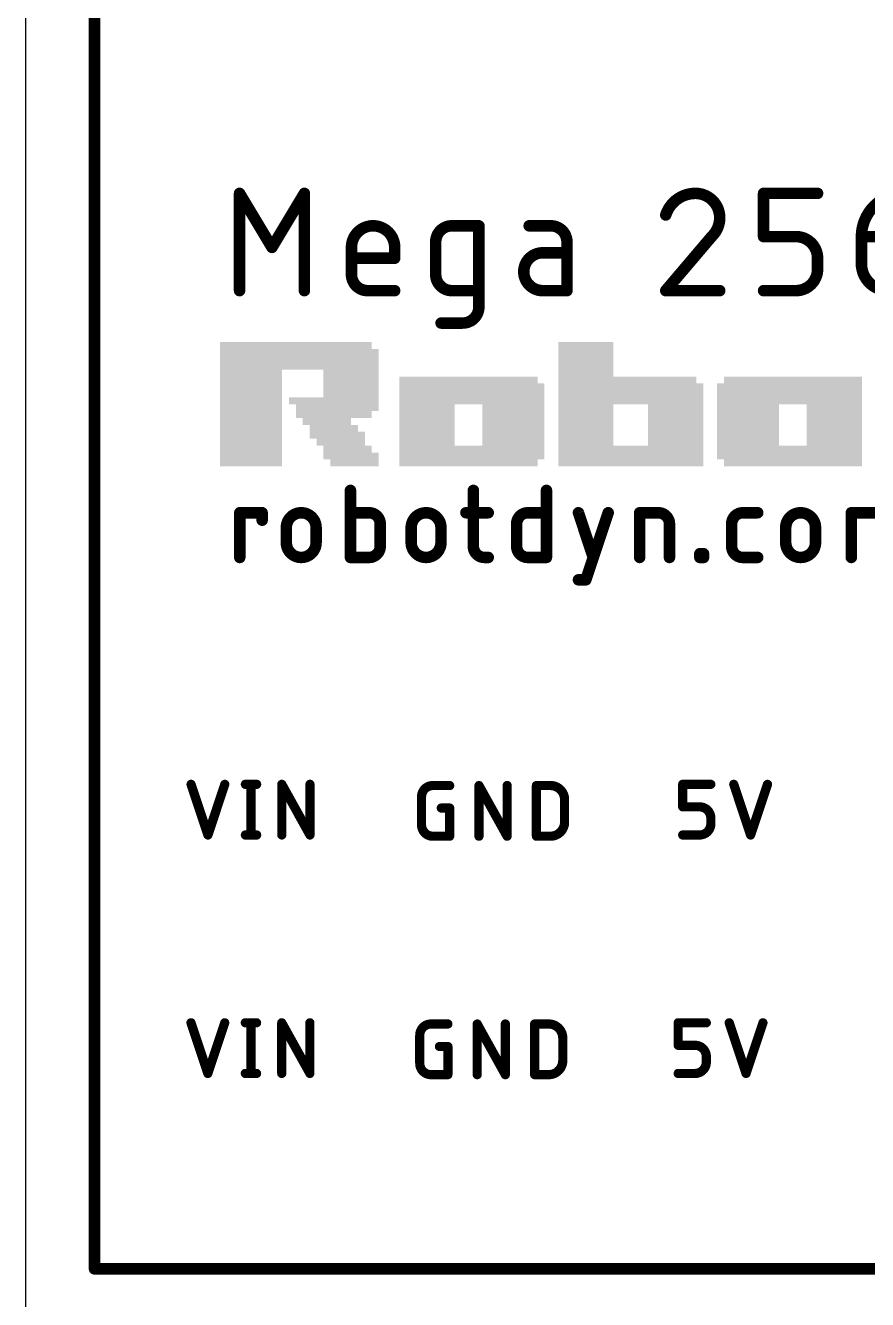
# Model space of a CAD drawing. Extents: x 0 to 61.9, y -6.1 to 59.4.
# Drawn here: x 0 to 9.29, y 7.28 to 21.33 of the extents above; entities that cross this region are included whole.
import ezdxf

# ---------------------------------------------------------------- set-up
doc = ezdxf.new("R2010")
doc.units = 0
doc.layers.add('20', color=31, linetype='CONTINUOUS')
doc.layers.add('21', color=253, linetype='CONTINUOUS')

# ---------------------------------------------------------------- blocks, each defined once
blk = doc.blocks.new('RECT')
blk.add_solid([(-0.5, -0.5), (0.5, -0.5), (-0.5, 0.5), (0.5, 0.5)])

msp = doc.modelspace()

# ---------------------------------------------------------------- linework, layer by layer
at = {"layer": '20'}
msp.add_line((0, 54.6), (0, 0), dxfattribs=at)
at = {"layer": '21'}
for points, const_width in [([(0.762, 7.62), (0.762, 27.3558)], 0.127), ([(2.3631, 18.4101), (2.3631, 19.4831)], 0.127), ([(2.3631, 19.4831), (2.7208, 18.887)], 0.127), ([(2.7208, 18.887), (3.0784, 19.4831)], 0.127), ([(3.0784, 19.4831), (3.0784, 18.4101)], 0.127), ([(8.1467, 19.0062), (8.1467, 19.4831)], 0.127), ([(8.1467, 19.4831), (8.7428, 19.4831)], 0.127), ([(4.7067, 19.1254), (5.0047, 19.1254)], 0.127), ([(5.0047, 19.1254), (5.0047, 18.2313)], 0.127), ([(5.7979, 19.1254), (5.5595, 19.1254)], 0.127), ([(4.5278, 18.5889), (4.5278, 18.9466)], 0.127), ([(5.9767, 18.4101), (5.9767, 18.9466)], 0.127), ([(7.5734, 19.0062), (7.0667, 18.4101)], 0.127), ([(8.5044, 19.0062), (8.1467, 19.0062)], 0.127), ([(9.2267, 19.0062), (9.5844, 19.0062)], 0.127), ([(9.2267, 18.7081), (9.2267, 19.0062)], 0.127), ([(3.5983, 18.5889), (3.5983, 18.887)], 0.127), ([(4.0752, 18.7678), (3.5983, 18.7678)], 0.127), ([(4.0752, 18.887), (4.0752, 18.7678)], 0.127), ([(5.9767, 18.8274), (5.7085, 18.8274)], 0.127), ([(8.7428, 18.6485), (8.7428, 18.7678)], 0.127), ([(4.0752, 18.4101), (3.7771, 18.4101)], 0.127), ([(5.0047, 18.4101), (4.7067, 18.4101)], 0.127), ([(5.7085, 18.4101), (5.9767, 18.4101)], 0.127), ([(7.0667, 18.4101), (7.6628, 18.4101)], 0.127), ([(8.1467, 18.4101), (8.5044, 18.4101)], 0.127), ([(4.8259, 18.0524), (4.5875, 18.0524)], 0.127), ([(3.5869, 16.2069), (3.5869, 15.4672)], 0.127), ([(4.9435, 16.2069), (4.9435, 15.5905)], 0.127), ([(5.7502, 16.2069), (5.7502, 15.4672)], 0.127), ([(2.3656, 15.4672), (2.3656, 15.9603)], 0.127), ([(2.3656, 15.9603), (2.6121, 15.9603)], 0.127), ([(2.6121, 15.9603), (2.6121, 15.8781)], 0.127), ([(3.7923, 15.9603), (3.5869, 15.9603)], 0.127), ([(4.8613, 15.9603), (5.1079, 15.9603)], 0.127), ([(5.5448, 15.9603), (5.7502, 15.9603)], 0.127), ([(6.1032, 15.9603), (6.2675, 15.4672)], 0.127), ([(6.1854, 15.2206), (6.4319, 15.9603)], 0.127), ([(6.7792, 15.4672), (6.7792, 15.9603)], 0.127), ([(6.7792, 15.9603), (6.9846, 15.9603)], 0.127), ([(7.9177, 15.9603), (8.0821, 15.9603)], 0.127), ([(9.115, 15.4672), (9.115, 15.9603)], 0.127), ([(9.115, 15.9603), (9.4848, 15.9603)], 0.127), ([(3.9156, 15.5905), (3.9156, 15.837)], 0.127), ([(5.4215, 15.5905), (5.4215, 15.837)], 0.127), ([(7.1079, 15.837), (7.1079, 15.4672)], 0.127), ([(7.7945, 15.5905), (7.7945, 15.837)], 0.127), ([(2.8792, 15.6316), (2.8792, 15.7959)], 0.127), ([(3.2079, 15.7959), (3.2079, 15.6316)], 0.127), ([(4.2572, 15.6316), (4.2572, 15.7959)], 0.127), ([(4.5859, 15.7959), (4.5859, 15.6316)], 0.127), ([(8.3912, 15.6316), (8.3912, 15.7959)], 0.127), ([(8.7199, 15.7959), (8.7199, 15.6316)], 0.127), ([(3.5869, 15.4672), (3.7923, 15.4672)], 0.127), ([(5.0668, 15.4672), (5.1079, 15.4672)], 0.127), ([(5.7502, 15.4672), (5.5448, 15.4672)], 0.127), ([(7.443, 15.4672), (7.443, 15.5083)], 0.127), ([(7.443, 15.5083), (7.4841, 15.5083)], 0.127), ([(7.4841, 15.4672), (7.443, 15.4672)], 0.127), ([(7.4841, 15.5083), (7.4841, 15.4672)], 0.127), ([(8.0821, 15.4672), (7.9177, 15.4672)], 0.127), ([(6.1032, 15.2206), (6.1854, 15.2206)], 0.127), ([(1.8277, 12.9648), (2.014, 12.406)], 0.1016), ([(2.014, 12.406), (2.2002, 12.9648)], 0.1016), ([(2.4274, 12.9648), (2.5515, 12.9648)], 0.1016), ([(2.4895, 12.9648), (2.4895, 12.406)], 0.1016), ([(2.8295, 12.406), (2.8295, 12.9648)], 0.1016), ([(2.8295, 12.9648), (3.14, 12.406)], 0.1016), ([(3.14, 12.406), (3.14, 12.9648)], 0.1016), ([(4.4958, 12.9514), (4.6821, 12.9514)], 0.1016), ([(5.0057, 12.3926), (5.0057, 12.9514)], 0.1016), ([(5.0057, 12.9514), (5.3161, 12.3926)], 0.1016), ([(5.3161, 12.3926), (5.3161, 12.9514)], 0.1016), ([(5.6396, 12.3926), (5.6396, 12.9514)], 0.1016), ([(5.6396, 12.9514), (5.7949, 12.9514)], 0.1016), ([(7.254, 12.7164), (7.254, 12.9648)], 0.1016), ([(7.254, 12.9648), (7.5645, 12.9648)], 0.1016), ([(7.8174, 12.9648), (8.0036, 12.406)], 0.1016), ([(8.0036, 12.406), (8.1899, 12.9648)], 0.1016), ([(4.3717, 12.5168), (4.3717, 12.8272)], 0.1016), ([(5.9501, 12.7962), (5.9501, 12.5478)], 0.1016), ([(4.589, 12.7031), (4.6821, 12.7031)], 0.1016), ([(4.6821, 12.7031), (4.6821, 12.3926)], 0.1016), ([(7.4403, 12.7164), (7.254, 12.7164)], 0.1016), ([(7.5645, 12.5301), (7.5645, 12.5922)], 0.1016), ([(2.4274, 12.406), (2.5515, 12.406)], 0.1016), ([(4.6821, 12.3926), (4.4958, 12.3926)], 0.1016), ([(5.7949, 12.3926), (5.6396, 12.3926)], 0.1016), ([(7.254, 12.406), (7.4403, 12.406)], 0.1016), ([(1.827, 10.3346), (2.0132, 9.7758)], 0.1016), ([(2.0132, 9.7758), (2.1995, 10.3346)], 0.1016), ([(2.4266, 10.3346), (2.5508, 10.3346)], 0.1016), ([(2.4887, 10.3346), (2.4887, 9.7758)], 0.1016), ([(2.8288, 9.7758), (2.8288, 10.3346)], 0.1016), ([(2.8288, 10.3346), (3.1392, 9.7758)], 0.1016), ([(3.1392, 9.7758), (3.1392, 10.3346)], 0.1016), ([(4.4762, 10.3213), (4.6625, 10.3213)], 0.1016), ([(4.986, 9.7625), (4.986, 10.3213)], 0.1016), ([(4.986, 10.3213), (5.2965, 9.7625)], 0.1016), ([(5.2965, 9.7625), (5.2965, 10.3213)], 0.1016), ([(5.62, 9.7625), (5.62, 10.3213)], 0.1016), ([(5.62, 10.3213), (5.7752, 10.3213)], 0.1016), ([(7.2041, 10.0862), (7.2041, 10.3346)], 0.1016), ([(7.2041, 10.3346), (7.5146, 10.3346)], 0.1016), ([(7.7674, 10.3346), (7.9537, 9.7758)], 0.1016), ([(7.9537, 9.7758), (8.14, 10.3346)], 0.1016), ([(4.352, 9.8867), (4.352, 10.1971)], 0.1016), ([(4.5693, 10.0729), (4.6625, 10.0729)], 0.1016), ([(4.6625, 10.0729), (4.6625, 9.7625)], 0.1016), ([(5.9304, 10.1661), (5.9304, 9.9177)], 0.1016), ([(7.3904, 10.0862), (7.2041, 10.0862)], 0.1016), ([(7.5146, 9.9), (7.5146, 9.962)], 0.1016), ([(2.4266, 9.7758), (2.5508, 9.7758)], 0.1016), ([(4.6625, 9.7625), (4.4762, 9.7625)], 0.1016), ([(5.7752, 9.7625), (5.62, 9.7625)], 0.1016), ([(7.2041, 9.7758), (7.3904, 9.7758)], 0.1016), ([(0.762, 7.62), (54.7624, 7.62)], 0.127)]:
    msp.add_lwpolyline(points, dxfattribs=dict(at, const_width=const_width))
for points, const_width in [([(2.3948, 19.4831, 1), (2.3313, 19.4831)], 0.0635), ([(2.3903, 19.4994, 1), (2.3359, 19.4668)], 0.0635), ([(3.1102, 19.4831, 1), (3.0467, 19.4831)], 0.0635), ([(3.1056, 19.4668, 1), (3.0512, 19.4994)], 0.0635), ([(7.3946, 19.4831, 0.3252), (7.0667, 19.2447)], 0.127), ([(7.6628, 19.2148, 0.4142), (7.3946, 19.4831)], 0.127), ([(7.3946, 19.5148, 1), (7.3946, 19.4513)], 0.0635), ([(7.3946, 19.4513, 1), (7.3945, 19.5148)], 0.0635), ([(8.1784, 19.4831, 1), (8.1149, 19.4831)], 0.0635), ([(8.1467, 19.5148, 1), (8.1467, 19.4513)], 0.0635), ([(8.7428, 19.4513, 1), (8.7428, 19.5148)], 0.0635), ([(9.7036, 19.4831, 0.4142), (9.2267, 19.0062)], 0.127), ([(7.0365, 19.2544, 1), (7.0969, 19.2349)], 0.0635), ([(7.5734, 19.0062, 0.2053), (7.6628, 19.2148)], 0.127), ([(7.6946, 19.2148, 1), (7.6311, 19.2148)], 0.0635), ([(4.0752, 18.887, 1), (3.5983, 18.887)], 0.127), ([(4.7067, 19.1254, 0.4142), (4.5278, 18.9466)], 0.127), ([(4.7067, 19.1572, 1), (4.7067, 19.0937)], 0.0635), ([(4.7067, 19.0937, 1), (4.7067, 19.1572)], 0.0635), ([(5.0365, 19.1254, 1), (4.973, 19.1254)], 0.0635), ([(5.0047, 19.0937, 1), (5.0047, 19.1572)], 0.0635), ([(5.5595, 19.1572, 1), (5.5595, 19.0937)], 0.0635), ([(5.7979, 19.1572, 1), (5.7979, 19.0937)], 0.0635), ([(5.9767, 18.9466, 0.4142), (5.7979, 19.1254)], 0.127), ([(5.7979, 19.0937, 1), (5.7979, 19.1572)], 0.0635), ([(7.6311, 19.2148, 1), (7.6946, 19.2148)], 0.0635), ([(4.5596, 18.9466, 1), (4.4961, 18.9466)], 0.0635), ([(4.4961, 18.9466, 1), (4.5596, 18.9466)], 0.0635), ([(6.0085, 18.9466, 1), (5.945, 18.9466)], 0.0635), ([(5.945, 18.9466, 1), (6.0085, 18.9466)], 0.0635), ([(7.5515, 19.0292, 1), (7.5953, 18.9832)], 0.0635), ([(7.5976, 18.9856, 1), (7.5492, 19.0268)], 0.0635), ([(8.1467, 19.038, 1), (8.1467, 18.9745)], 0.0635), ([(8.1149, 19.0062, 1), (8.1784, 19.0062)], 0.0635), ([(8.5044, 19.038, 1), (8.5044, 18.9745)], 0.0635), ([(8.7428, 18.7678, 0.4142), (8.5044, 19.0062)], 0.127), ([(8.5044, 18.9745, 1), (8.5044, 19.038)], 0.0635), ([(9.2584, 19.0062, 1), (9.1949, 19.0062)], 0.0635), ([(9.1949, 19.0062, 1), (9.2584, 19.0062)], 0.0635), ([(9.2267, 19.038, 1), (9.2267, 18.9745)], 0.0635), ([(2.6935, 18.9033, 1), (2.748, 18.8706)], 0.0635), ([(2.6935, 18.8706, 1), (2.748, 18.9033)], 0.0635), ([(3.5983, 18.7995, 1), (3.5983, 18.736)], 0.0635), ([(3.6301, 18.887, 1), (3.5666, 18.887)], 0.0635), ([(3.5666, 18.887, 1), (3.6301, 18.887)], 0.0635), ([(4.1069, 18.887, 1), (4.0434, 18.887)], 0.0635), ([(4.0434, 18.887, 1), (4.1069, 18.887)], 0.0635), ([(4.0752, 18.736, 1), (4.0752, 18.7995)], 0.0635), ([(5.7085, 18.8274, 1), (5.7085, 18.4101)], 0.127), ([(5.7085, 18.8591, 1), (5.7085, 18.7956)], 0.0635), ([(5.7085, 18.7956, 1), (5.7085, 18.8591)], 0.0635), ([(5.9767, 18.7956, 1), (5.9767, 18.8591)], 0.0635), ([(8.7745, 18.7678, 1), (8.711, 18.7678)], 0.0635), ([(4.0434, 18.7678, 1), (4.1069, 18.7678)], 0.0635), ([(8.5044, 18.4101, 0.4142), (8.7428, 18.6485)], 0.127), ([(8.711, 18.7678, 1), (8.7745, 18.7678)], 0.0635), ([(8.7745, 18.6485, 1), (8.711, 18.6485)], 0.0635), ([(9.2584, 18.7081, 1), (9.1949, 18.7081)], 0.0635), ([(9.1949, 18.7081, 1), (9.2584, 18.7081)], 0.0635), ([(9.2267, 18.7081, 1), (9.8228, 18.7081)], 0.127), ([(3.5983, 18.5889, 0.4142), (3.7771, 18.4101)], 0.127), ([(3.6301, 18.5889, 1), (3.5666, 18.5889)], 0.0635), ([(3.5666, 18.5889, 1), (3.6301, 18.5889)], 0.0635), ([(4.5278, 18.5889, 0.4142), (4.7067, 18.4101)], 0.127), ([(4.5596, 18.5889, 1), (4.4961, 18.5889)], 0.0635), ([(4.4961, 18.5889, 1), (4.5596, 18.5889)], 0.0635), ([(8.711, 18.6485, 1), (8.7745, 18.6485)], 0.0635), ([(2.3313, 18.4101, 1), (2.3948, 18.4101)], 0.0635), ([(3.0467, 18.4101, 1), (3.1102, 18.4101)], 0.0635), ([(3.7771, 18.4418, 1), (3.7771, 18.3783)], 0.0635), ([(3.7771, 18.3783, 1), (3.7771, 18.4418)], 0.0635), ([(4.0752, 18.3783, 1), (4.0752, 18.4418)], 0.0635), ([(4.7067, 18.4418, 1), (4.7067, 18.3783)], 0.0635), ([(4.7067, 18.3783, 1), (4.7067, 18.4418)], 0.0635), ([(5.0047, 18.3783, 1), (5.0047, 18.4418)], 0.0635), ([(5.7085, 18.4418, 1), (5.7085, 18.3783)], 0.0635), ([(5.7085, 18.3783, 1), (5.7085, 18.4418)], 0.0635), ([(5.945, 18.4101, 1), (6.0085, 18.4101)], 0.0635), ([(5.9767, 18.3783, 1), (5.9767, 18.4418)], 0.0635), ([(7.0667, 18.4418, 1), (7.0667, 18.3783)], 0.0635), ([(7.0425, 18.4307, 1), (7.0909, 18.3895)], 0.0635), ([(7.6628, 18.3783, 1), (7.6628, 18.4418)], 0.0635), ([(8.1467, 18.4418, 1), (8.1467, 18.3783)], 0.0635), ([(8.5044, 18.4418, 1), (8.5044, 18.3783)], 0.0635), ([(8.5044, 18.3783, 1), (8.5044, 18.4418)], 0.0635), ([(4.8259, 18.0524, 0.4142), (5.0047, 18.2313)], 0.127), ([(5.0365, 18.2313, 1), (4.973, 18.2313)], 0.0635), ([(4.973, 18.2313, 1), (5.0365, 18.2313)], 0.0635), ([(4.5875, 18.0842, 1), (4.5875, 18.0207)], 0.0635), ([(4.8259, 18.0842, 1), (4.8259, 18.0207)], 0.0635), ([(4.8259, 18.0207, 1), (4.8259, 18.0842)], 0.0635), ([(3.6186, 16.2069, 1), (3.5551, 16.2069)], 0.0635), ([(4.9753, 16.2069, 1), (4.9118, 16.2069)], 0.0635), ([(5.782, 16.2069, 1), (5.7185, 16.2069)], 0.0635), ([(2.3973, 15.9603, 1), (2.3338, 15.9603)], 0.0635), ([(2.3656, 15.9921, 1), (2.3656, 15.9286)], 0.0635), ([(2.6439, 15.9603, 1), (2.5804, 15.9603)], 0.0635), ([(2.6121, 15.9286, 1), (2.6121, 15.9921)], 0.0635), ([(3.2079, 15.7959, 1), (2.8792, 15.7959)], 0.127), ([(3.5869, 15.9921, 1), (3.5869, 15.9286)], 0.0635), ([(3.9156, 15.837, 0.4142), (3.7923, 15.9603)], 0.127), ([(3.7923, 15.9921, 1), (3.7923, 15.9286)], 0.0635), ([(3.7923, 15.9286, 1), (3.7923, 15.9921)], 0.0635), ([(4.5859, 15.7959, 1), (4.2572, 15.7959)], 0.127), ([(4.8613, 15.9921, 1), (4.8613, 15.9286)], 0.0635), ([(5.1079, 15.9286, 1), (5.1079, 15.9921)], 0.0635), ([(5.5448, 15.9603, 0.4142), (5.4215, 15.837)], 0.127), ([(5.5448, 15.9921, 1), (5.5448, 15.9286)], 0.0635), ([(5.5448, 15.9286, 1), (5.5448, 15.9921)], 0.0635), ([(5.7502, 15.9286, 1), (5.7502, 15.9921)], 0.0635), ([(6.1333, 15.9704, 1), (6.0731, 15.9503)], 0.0635), ([(6.462, 15.9503, 1), (6.4018, 15.9704)], 0.0635), ([(6.8109, 15.9603, 1), (6.7474, 15.9603)], 0.0635), ([(6.7792, 15.9921, 1), (6.7792, 15.9286)], 0.0635), ([(7.1079, 15.837, 0.4142), (6.9846, 15.9603)], 0.127), ([(6.9846, 15.9921, 1), (6.9846, 15.9286)], 0.0635), ([(6.9846, 15.9286, 1), (6.9846, 15.9921)], 0.0635), ([(7.9177, 15.9603, 0.4142), (7.7945, 15.837)], 0.127), ([(7.9177, 15.9921, 1), (7.9177, 15.9286)], 0.0635), ([(7.9177, 15.9286, 1), (7.9177, 15.9921)], 0.0635), ([(8.0821, 15.9286, 1), (8.0821, 15.9921)], 0.0635), ([(8.7199, 15.7959, 1), (8.3912, 15.7959)], 0.127), ([(9.1467, 15.9603, 1), (9.0832, 15.9603)], 0.0635), ([(9.115, 15.9921, 1), (9.115, 15.9286)], 0.0635), ([(2.5804, 15.8781, 1), (2.6439, 15.8781)], 0.0635), ([(3.9473, 15.837, 1), (3.8838, 15.837)], 0.0635), ([(5.4532, 15.837, 1), (5.3897, 15.837)], 0.0635), ([(7.1397, 15.837, 1), (7.0762, 15.837)], 0.0635), ([(7.8262, 15.837, 1), (7.7627, 15.837)], 0.0635), ([(2.9109, 15.7959, 1), (2.8474, 15.7959)], 0.0635), ([(2.8474, 15.7959, 1), (2.9109, 15.7959)], 0.0635), ([(3.1761, 15.7959, 1), (3.2397, 15.7959)], 0.0635), ([(3.2397, 15.7959, 1), (3.1762, 15.7959)], 0.0635), ([(3.8838, 15.837, 1), (3.9473, 15.837)], 0.0635), ([(4.2889, 15.7959, 1), (4.2254, 15.7959)], 0.0635), ([(4.2254, 15.7959, 1), (4.2889, 15.7959)], 0.0635), ([(4.6177, 15.7959, 1), (4.5542, 15.7959)], 0.0635), ([(4.5542, 15.7959, 1), (4.6177, 15.7959)], 0.0635), ([(5.3897, 15.837, 1), (5.4532, 15.837)], 0.0635), ([(7.0762, 15.837, 1), (7.1397, 15.837)], 0.0635), ([(7.7627, 15.837, 1), (7.8262, 15.837)], 0.0635), ([(8.4229, 15.7959, 1), (8.3594, 15.7959)], 0.0635), ([(8.3594, 15.7959, 1), (8.4229, 15.7959)], 0.0635), ([(8.7517, 15.7959, 1), (8.6882, 15.7959)], 0.0635), ([(8.6882, 15.7959, 1), (8.7517, 15.7959)], 0.0635), ([(2.8792, 15.6316, 1), (3.2079, 15.6316)], 0.127), ([(2.9109, 15.6316, 1), (2.8474, 15.6316)], 0.0635), ([(2.8474, 15.6316, 1), (2.9109, 15.6316)], 0.0635), ([(3.2397, 15.6316, 1), (3.1762, 15.6316)], 0.0635), ([(3.1762, 15.6316, 1), (3.2397, 15.6316)], 0.0635), ([(3.7923, 15.4672, 0.4142), (3.9156, 15.5905)], 0.127), ([(3.9473, 15.5905, 1), (3.8838, 15.5905)], 0.0635), ([(3.8838, 15.5905, 1), (3.9473, 15.5905)], 0.0635), ([(4.2889, 15.6316, 1), (4.2254, 15.6316)], 0.0635), ([(4.2254, 15.6316, 1), (4.2889, 15.6316)], 0.0635), ([(4.2572, 15.6316, 1), (4.5859, 15.6316)], 0.127), ([(4.6177, 15.6316, 1), (4.5542, 15.6316)], 0.0635), ([(4.5542, 15.6316, 1), (4.6177, 15.6316)], 0.0635), ([(4.9435, 15.5905, 0.4142), (5.0668, 15.4672)], 0.127), ([(4.9753, 15.5905, 1), (4.9118, 15.5905)], 0.0635), ([(4.9118, 15.5905, 1), (4.9753, 15.5905)], 0.0635), ([(5.4215, 15.5905, 0.4142), (5.5448, 15.4672)], 0.127), ([(5.4532, 15.5905, 1), (5.3897, 15.5905)], 0.0635), ([(5.3897, 15.5905, 1), (5.4532, 15.5905)], 0.0635), ([(7.8262, 15.5905, 1), (7.7627, 15.5905)], 0.0635), ([(7.7627, 15.5905, 1), (7.8262, 15.5905)], 0.0635), ([(7.7945, 15.5905, 0.4142), (7.9177, 15.4672)], 0.127), ([(8.3912, 15.6316, 1), (8.7199, 15.6316)], 0.127), ([(8.4229, 15.6316, 1), (8.3594, 15.6316)], 0.0635), ([(8.3594, 15.6316, 1), (8.4229, 15.6316)], 0.0635), ([(8.7517, 15.6316, 1), (8.6882, 15.6316)], 0.0635), ([(8.6882, 15.6316, 1), (8.7517, 15.6316)], 0.0635), ([(2.3338, 15.4672, 1), (2.3973, 15.4672)], 0.0635), ([(3.5869, 15.499, 1), (3.5869, 15.4355)], 0.0635), ([(3.5551, 15.4672, 1), (3.6186, 15.4672)], 0.0635), ([(3.7923, 15.499, 1), (3.7923, 15.4355)], 0.0635), ([(3.7923, 15.4355, 1), (3.7923, 15.499)], 0.0635), ([(5.0668, 15.499, 1), (5.0668, 15.4355)], 0.0635), ([(5.0668, 15.4355, 1), (5.0668, 15.499)], 0.0635), ([(5.1079, 15.4355, 1), (5.1079, 15.499)], 0.0635), ([(5.5448, 15.499, 1), (5.5448, 15.4355)], 0.0635), ([(5.5448, 15.4355, 1), (5.5448, 15.499)], 0.0635), ([(5.7185, 15.4672, 1), (5.782, 15.4672)], 0.0635), ([(5.7502, 15.4355, 1), (5.7502, 15.499)], 0.0635), ([(6.2374, 15.4572, 1), (6.2977, 15.4772)], 0.0635), ([(6.7474, 15.4672, 1), (6.8109, 15.4672)], 0.0635), ([(7.0762, 15.4672, 1), (7.1397, 15.4672)], 0.0635), ([(7.4748, 15.5083, 1), (7.4113, 15.5083)], 0.0635), ([(7.443, 15.54, 1), (7.443, 15.4765)], 0.0635), ([(7.443, 15.499, 1), (7.443, 15.4355)], 0.0635), ([(7.4113, 15.4672, 1), (7.4748, 15.4672)], 0.0635), ([(7.5158, 15.5083, 1), (7.4523, 15.5083)], 0.0635), ([(7.4523, 15.4672, 1), (7.5158, 15.4672)], 0.0635), ([(7.4841, 15.4765, 1), (7.4841, 15.54)], 0.0635), ([(7.4841, 15.4355, 1), (7.4841, 15.499)], 0.0635), ([(7.9177, 15.499, 1), (7.9177, 15.4355)], 0.0635), ([(7.9177, 15.4355, 1), (7.9177, 15.499)], 0.0635), ([(8.0821, 15.4355, 1), (8.0821, 15.499)], 0.0635), ([(9.0832, 15.4672, 1), (9.1467, 15.4672)], 0.0635), ([(6.1032, 15.2524, 1), (6.1032, 15.1889)], 0.0635), ([(6.1552, 15.2307, 1), (6.2155, 15.2106)], 0.0635), ([(6.1854, 15.1889, 1), (6.1854, 15.2524)], 0.0635), ([(1.8518, 12.9728, 1), (1.8036, 12.9567)], 0.0508), ([(2.2243, 12.9567, 1), (2.1761, 12.9728)], 0.0508), ([(2.4274, 12.9902, 1), (2.4274, 12.9394)], 0.0508), ([(2.5149, 12.9648, 1), (2.4641, 12.9648)], 0.0508), ([(2.5515, 12.9394, 1), (2.5515, 12.9902)], 0.0508), ([(2.8549, 12.9648, 1), (2.8041, 12.9648)], 0.0508), ([(2.8517, 12.9771, 1), (2.8073, 12.9524)], 0.0508), ([(3.1654, 12.9648, 1), (3.1146, 12.9648)], 0.0508), ([(4.4958, 12.9514, 0.4142), (4.3717, 12.8272)], 0.1016), ([(4.4958, 12.9768, 1), (4.4958, 12.926)], 0.0508), ([(4.4958, 12.926, 1), (4.4958, 12.9768)], 0.0508), ([(4.6821, 12.926, 1), (4.6821, 12.9768)], 0.0508), ([(5.0311, 12.9514, 1), (4.9802, 12.9514)], 0.0508), ([(5.0279, 12.9637, 1), (4.9834, 12.9391)], 0.0508), ([(5.3415, 12.9514, 1), (5.2907, 12.9514)], 0.0508), ([(5.665, 12.9514, 1), (5.6142, 12.9514)], 0.0508), ([(5.6396, 12.9768, 1), (5.6396, 12.926)], 0.0508), ([(5.9501, 12.7962, 0.4142), (5.7949, 12.9514)], 0.1016), ([(5.7949, 12.9768, 1), (5.7949, 12.926)], 0.0508), ([(5.7949, 12.926, 1), (5.7949, 12.9768)], 0.0508), ([(7.2794, 12.9648, 1), (7.2286, 12.9648)], 0.0508), ([(7.254, 12.9902, 1), (7.254, 12.9394)], 0.0508), ([(7.5645, 12.9394, 1), (7.5645, 12.9902)], 0.0508), ([(7.8414, 12.9728, 1), (7.7933, 12.9567)], 0.0508), ([(8.214, 12.9567, 1), (8.1658, 12.9728)], 0.0508), ([(4.3971, 12.8272, 1), (4.3463, 12.8272)], 0.0508), ([(4.3463, 12.8272, 1), (4.3971, 12.8272)], 0.0508), ([(5.9755, 12.7962, 1), (5.9247, 12.7962)], 0.0508), ([(5.9247, 12.7962, 1), (5.9755, 12.7962)], 0.0508), ([(4.589, 12.7285, 1), (4.589, 12.6777)], 0.0508), ([(4.7075, 12.7031, 1), (4.6567, 12.7031)], 0.0508), ([(4.6821, 12.6777, 1), (4.6821, 12.7285)], 0.0508), ([(7.254, 12.7418, 1), (7.254, 12.691)], 0.0508), ([(7.2286, 12.7164, 1), (7.2794, 12.7164)], 0.0508), ([(7.5645, 12.5922, 0.4142), (7.4403, 12.7164)], 0.1016), ([(7.4403, 12.7418, 1), (7.4403, 12.691)], 0.0508), ([(7.4403, 12.691, 1), (7.4403, 12.7418)], 0.0508), ([(4.3717, 12.5168, 0.4142), (4.4958, 12.3926)], 0.1016), ([(4.3971, 12.5168, 1), (4.3463, 12.5168)], 0.0508), ([(4.3463, 12.5168, 1), (4.3971, 12.5168)], 0.0508), ([(5.7949, 12.3926, 0.4142), (5.9501, 12.5478)], 0.1016), ([(5.9755, 12.5478, 1), (5.9247, 12.5478)], 0.0508), ([(5.9247, 12.5478, 1), (5.9755, 12.5478)], 0.0508), ([(7.4403, 12.406, 0.4142), (7.5645, 12.5301)], 0.1016), ([(7.5899, 12.5922, 1), (7.5391, 12.5922)], 0.0508), ([(7.5391, 12.5922, 1), (7.5899, 12.5922)], 0.0508), ([(7.5899, 12.5301, 1), (7.5391, 12.5301)], 0.0508), ([(7.5391, 12.5301, 1), (7.5899, 12.5301)], 0.0508), ([(1.9899, 12.414, 1), (2.0381, 12.3979)], 0.0508), ([(1.9899, 12.3979, 1), (2.0381, 12.414)], 0.0508), ([(2.4274, 12.4314, 1), (2.4274, 12.3806)], 0.0508), ([(2.4641, 12.406, 1), (2.5149, 12.406)], 0.0508), ([(2.5515, 12.3806, 1), (2.5515, 12.4314)], 0.0508), ([(2.8041, 12.406, 1), (2.8549, 12.406)], 0.0508), ([(3.1146, 12.406, 1), (3.1654, 12.406)], 0.0508), ([(3.1178, 12.3936, 1), (3.1622, 12.4183)], 0.0508), ([(4.4958, 12.418, 1), (4.4958, 12.3672)], 0.0508), ([(4.4958, 12.3672, 1), (4.4958, 12.418)], 0.0508), ([(4.6567, 12.3926, 1), (4.7075, 12.3926)], 0.0508), ([(4.6821, 12.3672, 1), (4.6821, 12.418)], 0.0508), ([(4.9802, 12.3926, 1), (5.0311, 12.3926)], 0.0508), ([(5.2907, 12.3926, 1), (5.3415, 12.3926)], 0.0508), ([(5.2939, 12.3803, 1), (5.3383, 12.4049)], 0.0508), ([(5.6396, 12.418, 1), (5.6396, 12.3672)], 0.0508), ([(5.6142, 12.3926, 1), (5.665, 12.3926)], 0.0508), ([(5.7949, 12.418, 1), (5.7949, 12.3672)], 0.0508), ([(5.7949, 12.3672, 1), (5.7949, 12.418)], 0.0508), ([(7.254, 12.4314, 1), (7.254, 12.3806)], 0.0508), ([(7.4403, 12.4314, 1), (7.4403, 12.3806)], 0.0508), ([(7.4403, 12.3806, 1), (7.4403, 12.4314)], 0.0508), ([(7.9795, 12.414, 1), (8.0277, 12.3979)], 0.0508), ([(7.9795, 12.3979, 1), (8.0277, 12.414)], 0.0508), ([(1.8511, 10.3426, 1), (1.8029, 10.3265)], 0.0508), ([(2.2236, 10.3265, 1), (2.1754, 10.3426)], 0.0508), ([(2.4266, 10.36, 1), (2.4266, 10.3092)], 0.0508), ([(2.5141, 10.3346, 1), (2.4633, 10.3346)], 0.0508), ([(2.5508, 10.3092, 1), (2.5508, 10.36)], 0.0508), ([(2.8542, 10.3346, 1), (2.8034, 10.3346)], 0.0508), ([(2.851, 10.3469, 1), (2.8066, 10.3222)], 0.0508), ([(3.1646, 10.3346, 1), (3.1138, 10.3346)], 0.0508), ([(4.4762, 10.3213, 0.4142), (4.352, 10.1971)], 0.1016), ([(4.4762, 10.3467, 1), (4.4762, 10.2959)], 0.0508), ([(4.4762, 10.2959, 1), (4.4762, 10.3467)], 0.0508), ([(4.6625, 10.2959, 1), (4.6625, 10.3467)], 0.0508), ([(5.0114, 10.3213, 1), (4.9606, 10.3213)], 0.0508), ([(5.0082, 10.3336, 1), (4.9638, 10.309)], 0.0508), ([(5.3219, 10.3213, 1), (5.2711, 10.3213)], 0.0508), ([(5.6454, 10.3213, 1), (5.5946, 10.3213)], 0.0508), ([(5.62, 10.3467, 1), (5.62, 10.2959)], 0.0508), ([(5.9304, 10.1661, 0.4142), (5.7752, 10.3213)], 0.1016), ([(5.7752, 10.3467, 1), (5.7752, 10.2959)], 0.0508), ([(5.7752, 10.2959, 1), (5.7752, 10.3467)], 0.0508), ([(7.2295, 10.3346, 1), (7.1787, 10.3346)], 0.0508), ([(7.2041, 10.36, 1), (7.2041, 10.3092)], 0.0508), ([(7.5146, 10.3092, 1), (7.5146, 10.36)], 0.0508), ([(7.7915, 10.3426, 1), (7.7433, 10.3265)], 0.0508), ([(8.1641, 10.3265, 1), (8.1159, 10.3426)], 0.0508), ([(4.3774, 10.1971, 1), (4.3266, 10.1971)], 0.0508), ([(4.3266, 10.1971, 1), (4.3774, 10.1971)], 0.0508), ([(4.5693, 10.0983, 1), (4.5693, 10.0475)], 0.0508), ([(4.6879, 10.0729, 1), (4.6371, 10.0729)], 0.0508), ([(4.6625, 10.0475, 1), (4.6625, 10.0983)], 0.0508), ([(5.9558, 10.1661, 1), (5.905, 10.1661)], 0.0508), ([(5.905, 10.1661, 1), (5.9558, 10.1661)], 0.0508), ([(7.2041, 10.1116, 1), (7.2041, 10.0608)], 0.0508), ([(7.5146, 9.962, 0.4142), (7.3904, 10.0862)], 0.1016), ([(7.3904, 10.1116, 1), (7.3904, 10.0608)], 0.0508), ([(7.3904, 10.0608, 1), (7.3904, 10.1116)], 0.0508), ([(7.1787, 10.0862, 1), (7.2295, 10.0862)], 0.0508), ([(7.54, 9.962, 1), (7.4892, 9.962)], 0.0508), ([(7.4892, 9.962, 1), (7.54, 9.962)], 0.0508), ([(4.352, 9.8867, 0.4142), (4.4762, 9.7625)], 0.1016), ([(4.3774, 9.8867, 1), (4.3266, 9.8867)], 0.0508), ([(4.3266, 9.8867, 1), (4.3774, 9.8867)], 0.0508), ([(5.7752, 9.7625, 0.4142), (5.9304, 9.9177)], 0.1016), ([(5.9558, 9.9177, 1), (5.905, 9.9177)], 0.0508), ([(5.905, 9.9177, 1), (5.9558, 9.9177)], 0.0508), ([(7.3904, 9.7758, 0.4142), (7.5146, 9.9)], 0.1016), ([(7.54, 9.8999, 1), (7.4892, 9.9)], 0.0508), ([(7.4892, 9.9, 1), (7.54, 9.9)], 0.0508), ([(1.9891, 9.7838, 1), (2.0373, 9.7677)], 0.0508), ([(1.9891, 9.7677, 1), (2.0373, 9.7838)], 0.0508), ([(2.4266, 9.8012, 1), (2.4266, 9.7504)], 0.0508), ([(2.4633, 9.7758, 1), (2.5141, 9.7758)], 0.0508), ([(2.5508, 9.7504, 1), (2.5508, 9.8012)], 0.0508), ([(2.8034, 9.7758, 1), (2.8542, 9.7758)], 0.0508), ([(3.1138, 9.7758, 1), (3.1646, 9.7758)], 0.0508), ([(3.117, 9.7634, 1), (3.1614, 9.7881)], 0.0508), ([(4.4762, 9.7879, 1), (4.4762, 9.7371)], 0.0508), ([(4.4762, 9.7371, 1), (4.4762, 9.7879)], 0.0508), ([(4.6371, 9.7625, 1), (4.6879, 9.7625)], 0.0508), ([(4.6625, 9.7371, 1), (4.6625, 9.7879)], 0.0508), ([(4.9606, 9.7625, 1), (5.0114, 9.7625)], 0.0508), ([(5.2711, 9.7625, 1), (5.3219, 9.7625)], 0.0508), ([(5.2743, 9.7502, 1), (5.3187, 9.7748)], 0.0508), ([(5.62, 9.7879, 1), (5.62, 9.7371)], 0.0508), ([(5.5946, 9.7625, 1), (5.6454, 9.7625)], 0.0508), ([(5.7752, 9.7879, 1), (5.7752, 9.7371)], 0.0508), ([(5.7752, 9.7371, 1), (5.7752, 9.7879)], 0.0508), ([(7.2041, 9.8012, 1), (7.2041, 9.7504)], 0.0508), ([(7.3904, 9.8012, 1), (7.3904, 9.7504)], 0.0508), ([(7.3904, 9.7504, 1), (7.3904, 9.8012)], 0.0508), ([(7.9296, 9.7838, 1), (7.9778, 9.7677)], 0.0508), ([(7.9296, 9.7677, 1), (7.9778, 9.7838)], 0.0508), ([(0.762, 7.6517, 1), (0.762, 7.5883)], 0.0635), ([(0.7303, 7.62, 1), (0.7937, 7.62)], 0.0635)]:
    msp.add_lwpolyline(points, format="xyb", dxfattribs=dict(at, const_width=const_width))

# ---------------------------------------------------------------- block references
at = {"layer": '21', "yscale": 0.0762}
for p, xscale in [((2.9845, 17.8054), 1.6764), ((3.0226, 17.7292), 1.7526), ((6.1849, 17.8054), 0.6096), ((6.1849, 17.7292), 0.6096), ((3.0226, 17.653), 1.7526), ((3.0226, 17.5768), 1.7526), ((6.1849, 17.653), 0.6096), ((6.1849, 17.5768), 0.6096), ((2.4892, 17.5006), 0.6858), ((2.4892, 17.4244), 0.6858), ((3.5941, 17.5006), 0.6096), ((3.5941, 17.4244), 0.6096), ((4.8895, 17.4244), 1.524), ((6.1849, 17.5006), 0.6096), ((6.6421, 17.4244), 1.524), ((8.4709, 17.4244), 1.524), ((2.4892, 17.3482), 0.6858), ((2.4892, 17.272), 0.6858), ((3.5941, 17.3482), 0.6096), ((3.5941, 17.272), 0.6096), ((4.9276, 17.3482), 1.6002), ((4.9276, 17.272), 1.6002), ((6.6802, 17.3482), 1.6002), ((6.6802, 17.272), 1.6002), ((8.4328, 17.3482), 1.6002), ((8.4328, 17.272), 1.6002), ((2.4892, 17.1958), 0.6858), ((2.4892, 17.1196), 0.6858), ((3.4036, 17.1958), 0.9906), ((3.4417, 17.1196), 0.9144), ((4.9276, 17.1958), 1.6002), ((4.4323, 17.1196), 0.6096), ((5.3848, 17.1196), 0.6858), ((6.6802, 17.1958), 1.6002), ((6.1849, 17.1196), 0.6096), ((7.1755, 17.1196), 0.6096), ((8.4328, 17.1958), 1.6002), ((7.9756, 17.1196), 0.6858), ((8.9281, 17.1196), 0.6096), ((2.4892, 17.0434), 0.6858), ((2.4892, 16.9672), 0.6858), ((3.4036, 17.0434), 0.8382), ((3.3274, 16.9672), 0.5334), ((4.4323, 17.0434), 0.6096), ((4.4323, 16.9672), 0.6096), ((5.3848, 17.0434), 0.6858), ((5.3848, 16.9672), 0.6858), ((6.1849, 17.0434), 0.6096), ((6.1849, 16.9672), 0.6096), ((7.1755, 17.0434), 0.6096), ((7.1755, 16.9672), 0.6096), ((7.9756, 17.0434), 0.6858), ((7.9756, 16.9672), 0.6858), ((8.9281, 17.0434), 0.6096), ((8.9281, 16.9672), 0.6096), ((2.4892, 16.891), 0.6858), ((3.4036, 16.891), 0.5334), ((4.4323, 16.891), 0.6096), ((5.3848, 16.891), 0.6858), ((6.1849, 16.891), 0.6096), ((7.1755, 16.891), 0.6096), ((7.9756, 16.891), 0.6858), ((8.9281, 16.891), 0.6096), ((2.4892, 16.8148), 0.6858), ((2.4892, 16.7386), 0.6858), ((3.4417, 16.8148), 0.6096), ((3.4798, 16.7386), 0.5334), ((4.4323, 16.8148), 0.6096), ((4.4323, 16.7386), 0.6096), ((5.3848, 16.8148), 0.6858), ((5.3848, 16.7386), 0.6858), ((6.1849, 16.8148), 0.6096), ((6.1849, 16.7386), 0.6096), ((7.1755, 16.8148), 0.6096), ((7.1755, 16.7386), 0.6096), ((7.9756, 16.8148), 0.6858), ((7.9756, 16.7386), 0.6858), ((8.9281, 16.8148), 0.6096), ((8.9281, 16.7386), 0.6096), ((2.4892, 16.6624), 0.6858), ((2.4892, 16.5862), 0.6858), ((3.556, 16.6624), 0.5334), ((3.5941, 16.5862), 0.6096), ((4.9276, 16.6624), 1.6002), ((4.9276, 16.5862), 1.6002), ((6.6802, 16.6624), 1.6002), ((6.6802, 16.5862), 1.6002), ((8.4328, 16.6624), 1.6002), ((8.4328, 16.5862), 1.6002), ((2.4892, 16.51), 0.6858), ((3.6322, 16.51), 0.5334), ((4.8895, 16.51), 1.524), ((6.6802, 16.51), 1.6002), ((8.4709, 16.51), 1.524)]:
    msp.add_blockref('RECT', p, dxfattribs=dict(at, xscale=xscale))

doc.saveas('drawing.dxf')
